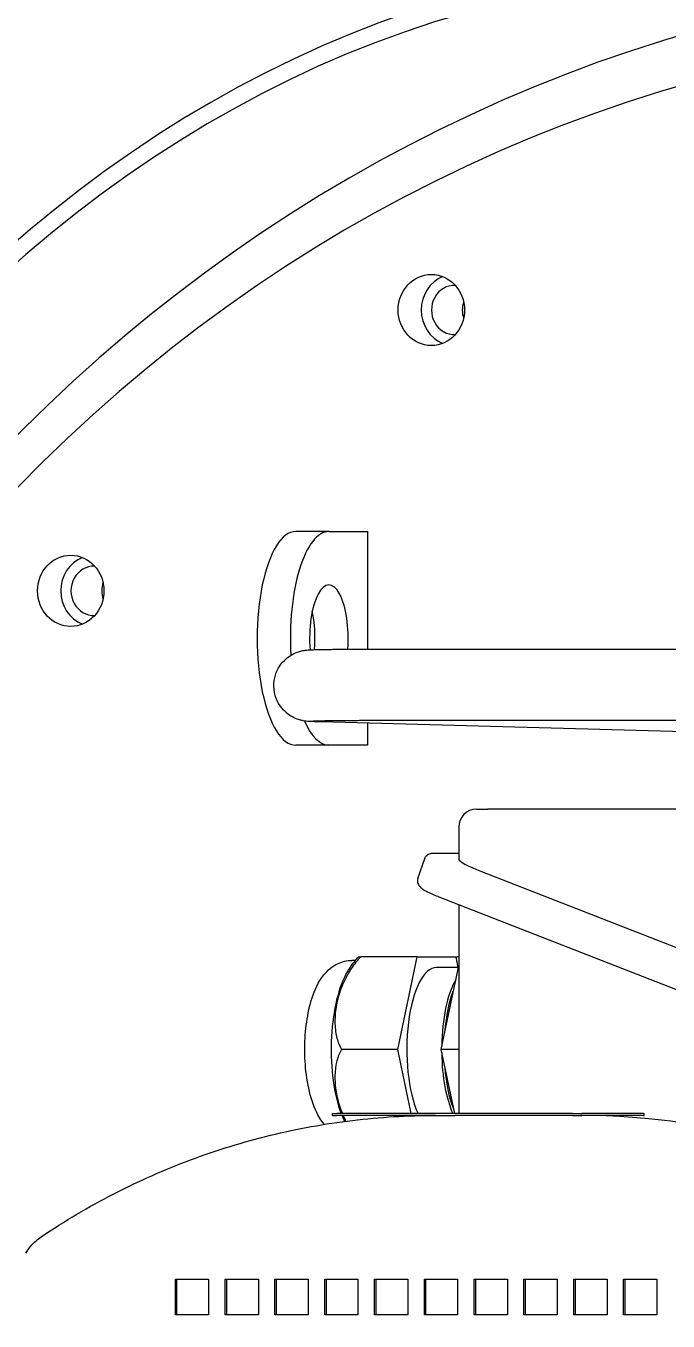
# Model space of a CAD drawing. Header units: millimetres. Extents: x -360063 to 84100, y -179792 to 59400.
# Drawn here: x 39953.1 to 40133.5, y 43898.4 to 44262.2 of the extents above; entities that cross this region are included whole.
import ezdxf

# ---------------------------------------------------------------- set-up
doc = ezdxf.new("R2010")
doc.units = ezdxf.units.MM
doc.header["$LTSCALE"] = 100
doc.layers.add('Visible', color=7, linetype='Continuous', lineweight=25)

msp = doc.modelspace()

# ---------------------------------------------------------------- linework, layer by layer
at = {"layer": 'Visible'}
for p, q in [((40038.24, 44120.17), (40028.92, 44120.17)), ((40038.24, 44120.17), (40049.07, 44120.17)), ((40049.07, 44120.17), (40049.07, 44087.15)), ((40058.22, 44087.17), (40184.19, 44087.17)), ((40058.22, 44067.17), (40184.19, 44067.17)), ((40187.54, 44062.57), (40035.99, 44066.71)), ((40049.07, 44066.35), (40049.07, 44060.17)), ((40038.24, 44060.17), (40028.92, 44060.17)), ((40049.07, 44060.17), (40038.24, 44060.17)), ((40079.71, 44042.17), (40082.9, 44042.17)), ((40180.44, 44042.17), (40082.9, 44042.17)), ((40074.71, 44037.17), (40074.71, 44028.1)), ((40063.25, 44022.68), (40065.17, 44028.32)), ((40067.63, 44029.84), (40074.71, 44029.84)), ((40081.1, 44024.71), (40190.84, 43981.88)), ((40069.11, 44017.6), (40205.68, 43964.3)), ((40074.71, 44015.42), (40074.71, 43956.67)), ((40045.7, 43999.71), (40044.65, 43999.71)), ((40046.56, 44000.71), (40047.21, 44000.71)), ((40063.01, 44000.71), (40047.21, 44000.71)), ((40057.59, 43974.71), (40063.01, 44000.71)), ((40063.01, 44000.71), (40073.85, 44000.71)), ((40074.71, 43998.65), (40069.72, 43974.71)), ((40073.85, 44000.71), (40074.28, 44000.71)), ((40073.85, 44000.71), (40074.47, 43997.71)), ((40074.71, 44000.71), (40074.28, 44000.71)), ((40074.51, 43997.71), (40068.43, 43997.71)), ((40057.59, 43974.71), (40041.79, 43974.71)), ((40061.35, 43956.67), (40057.59, 43974.71)), ((40074.71, 43974.71), (40069.72, 43974.71)), ((40069.72, 43974.71), (40073.48, 43956.67)), ((40039.21, 43956.67), (40040.49, 43956.67)), ((40039.21, 43956.17), (40039.21, 43956.67)), ((40039.21, 43956.17), (40040.49, 43956.17)), ((40106.7, 43956.67), (40040.49, 43956.67)), ((40068.18, 43956.17), (40040.49, 43956.17)), ((40061.48, 43956.05), (40061.46, 43956.17)), ((40068.18, 43956.17), (40073.6, 43956.17)), ((40106.7, 43956.17), (40073.6, 43956.17)), ((40106.7, 43956.67), (40109.29, 43956.67)), ((40106.7, 43956.17), (40109.29, 43956.17)), ((40126.62, 43956.67), (40109.29, 43956.67)), ((40126.62, 43956.17), (40109.29, 43956.17)), ((40126.62, 43956.67), (40126.75, 43956.67)), ((40126.62, 43956.17), (40126.75, 43956.17)), ((40126.75, 43956.17), (40126.75, 43956.67)), ((39957.45, 43922.09), (39957.45, 43922.09)), ((39995.12, 43910.17), (40004.44, 43910.17)), ((39995.12, 43900.17), (39995.12, 43910.17)), ((39995.48, 43910.17), (39995.48, 43900.17)), ((40004.44, 43910.17), (40004.44, 43900.17)), ((40009.11, 43900.17), (40009.11, 43910.17)), ((40009.11, 43910.17), (40018.43, 43910.17)), ((40009.47, 43910.17), (40009.47, 43900.17)), ((40018.43, 43910.17), (40018.43, 43900.17)), ((40023.1, 43900.17), (40023.1, 43910.17)), ((40023.1, 43910.17), (40032.42, 43910.17)), ((40023.46, 43910.17), (40023.46, 43900.17)), ((40032.42, 43910.17), (40032.42, 43900.17)), ((40037.09, 43900.17), (40037.09, 43910.17)), ((40037.09, 43910.17), (40046.41, 43910.17)), ((40037.45, 43910.17), (40037.45, 43900.17)), ((40046.41, 43910.17), (40046.41, 43900.17)), ((40051.07, 43900.17), (40051.07, 43910.17)), ((40051.07, 43910.17), (40060.4, 43910.17)), ((40051.44, 43910.17), (40051.44, 43900.17)), ((40060.4, 43910.17), (40060.4, 43900.17)), ((40065.06, 43900.17), (40065.06, 43910.17)), ((40065.06, 43910.17), (40074.39, 43910.17)), ((40065.42, 43910.17), (40065.42, 43900.17)), ((40074.39, 43910.17), (40074.39, 43900.17)), ((40079.05, 43900.17), (40079.05, 43910.17)), ((40079.05, 43910.17), (40088.38, 43910.17)), ((40079.41, 43910.17), (40079.41, 43900.17)), ((40088.38, 43910.17), (40088.38, 43900.17)), ((40093.04, 43900.17), (40093.04, 43910.17)), ((40093.04, 43910.17), (40102.37, 43910.17)), ((40093.4, 43910.17), (40093.4, 43900.17)), ((40102.37, 43910.17), (40102.37, 43900.17)), ((40107.03, 43900.17), (40107.03, 43910.17)), ((40107.03, 43910.17), (40116.36, 43910.17)), ((40107.39, 43910.17), (40107.39, 43900.17)), ((40116.36, 43910.17), (40116.36, 43900.17)), ((40121.02, 43900.17), (40121.02, 43910.17)), ((40121.02, 43910.17), (40130.34, 43910.17)), ((40121.38, 43910.17), (40121.38, 43900.17)), ((40130.34, 43910.17), (40130.34, 43900.17)), ((40004.44, 43900.17), (39995.12, 43900.17)), ((40018.43, 43900.17), (40009.11, 43900.17)), ((40032.42, 43900.17), (40023.1, 43900.17)), ((40046.41, 43900.17), (40037.09, 43900.17)), ((40060.4, 43900.17), (40051.07, 43900.17)), ((40074.39, 43900.17), (40065.06, 43900.17)), ((40088.38, 43900.17), (40079.05, 43900.17)), ((40102.37, 43900.17), (40093.04, 43900.17)), ((40116.36, 43900.17), (40107.03, 43900.17)), ((40130.34, 43900.17), (40121.02, 43900.17))]:
    msp.add_line(p, q, dxfattribs=at)
msp.add_arc((40079.71, 44037.17), 5, 90, 180, dxfattribs=at)
for centre, major_axis, ratio, start_param, end_param in [((40153.67, 43800.17), (0, 481.5), 0.764292, 0.18649, 3.049971), ((40153.67, 43800.17), (0, -476.5), 0.764292, 3.260217, 6.201394), ((40255.14, 43800.17), (0, 476.5), 0.932595, 0.125832, 2.872934), ((40248.65, 43800.17), (0, 461), 0.932595, 0.023162, 2.902935), ((40073.51, 44182.41), (0, 10), 0.932595, 0.355768, 2.785824), ((40073.51, 44182.41), (0, 6.92), 0.932595, 6.245616, 9.462348), ((40082.17, 44182.41), (0, 6.92), 0.932595, 1.231504, 1.910089), ((40028.92, 44090.17), (0, 30), 0.360925, 0, 3.141593), ((40038.24, 44090.17), (0, 30), 0.360925, 0, 1.729884), ((39972.24, 44103.52), (0, 10), 0.932595, 0.355768, 2.785824), ((39972.24, 44103.52), (0, 6.92), 0.932595, 6.245616, 9.462348), ((39980.9, 44103.52), (0, 6.92), 0.932595, 1.231504, 1.910089), ((40038.24, 44090.17), (0, 15), 0.360925, 4.508062, 8.070527), ((40028.92, 44090.17), (0, 15), 0.360925, 4.499147, 5.245363), ((40038.24, 44090.17), (0, -30), 0.360925, 5.596542, 6.283185), ((40084.71, 44024.71), (9.99, -3.44), 0.117603, 3.182116, 4.383652), ((40047.91, 43974.71), (0, 25), 0.360925, 0.587586, 2.376693), ((40068.43, 43974.71), (0, 23), 0.360925, 0, 2.472181), ((40078.22, 43974.71), (0, -23), 0.360925, 3.709243, 4.668337), ((40078.69, 43974.71), (0, 22.5), 0.360925, 0.751664, 1.342731), ((40078.22, 43974.71), (0, -23), 0.360925, 4.756441, 5.613773), ((40078.69, 43974.71), (0, 22.5), 0.360925, 1.798862, 2.389929), ((40047.91, 43974.71), (0, 25), 0.360925, 2.406028, 2.512974), ((40068.43, 43974.71), (0, 23), 0.360925, 2.508034, 2.512103), ((40108.97, 43734.35), (0, 221.82), 0.932595, 5.724263, 6.283185)]:
    msp.add_ellipse(centre, major_axis=major_axis, ratio=ratio, start_param=start_param, end_param=end_param, dxfattribs=at)
for centre in [(40067.01, 44182.41), (39965.74, 44103.52)]:
    msp.add_ellipse(centre, major_axis=(0, 10), ratio=0.932595, dxfattribs=at)
for points, knots in [([(40035.99, 44066.71), (40035.53, 44066.72), (40035.11, 44066.73), (40034.33, 44066.76), (40033.98, 44066.77), (40033.34, 44066.8), (40033.05, 44066.81), (40032.5, 44066.85), (40032.25, 44066.86), (40031.66, 44066.93), (40031.44, 44066.95), (40030.78, 44067.07), (40030.5, 44067.12), (40029.61, 44067.38), (40029.15, 44067.51), (40027.93, 44068.12), (40027.47, 44068.37), (40026.46, 44069.11), (40025.98, 44069.5), (40025.08, 44070.47), (40024.7, 44070.95), (40023.75, 44072.45), (40023.2, 44073.66), (40022.75, 44076.13), (40022.72, 44077.28), (40023.04, 44079.41), (40023.36, 44080.38), (40024.2, 44082.15), (40024.74, 44082.88), (40025.92, 44084.25), (40026.54, 44084.73), (40027.88, 44085.67), (40028.44, 44085.92), (40029.54, 44086.38), (40029.93, 44086.49), (40030.56, 44086.65), (40030.79, 44086.7), (40031.2, 44086.78), (40031.37, 44086.8), (40031.77, 44086.86), (40031.94, 44086.87), (40032.6, 44086.93), (40032.94, 44086.95), (40033.66, 44086.98), (40033.98, 44086.99), (40034.69, 44087.01), (40035.08, 44087.02), (40035.94, 44087.04), (40036.4, 44087.05), (40037.41, 44087.06), (40037.94, 44087.07), (40039.08, 44087.09), (40039.69, 44087.09), (40040.97, 44087.11), (40041.66, 44087.11), (40043.09, 44087.12), (40043.84, 44087.13), (40045.38, 44087.14), (40046.18, 44087.14), (40047.83, 44087.15), (40048.68, 44087.15), (40050.44, 44087.16), (40051.35, 44087.16), (40053.22, 44087.17), (40054.18, 44087.17), (40056.12, 44087.17), (40057.1, 44087.17), (40058.14, 44087.17), (40058.18, 44087.17), (40058.22, 44087.17)], [3.090059, 3.090059, 3.090059, 3.090059, 3.171565, 3.171565, 3.253341, 3.253341, 3.334429, 3.334429, 3.413886, 3.413886, 3.453633, 3.453633, 3.47504, 3.47504, 3.489876, 3.489876, 3.496538, 3.496538, 3.501156, 3.501156, 3.50425, 3.50425, 3.508922, 3.508922, 3.512369, 3.512369, 3.515768, 3.515768, 3.519832, 3.519832, 3.5256, 3.5256, 3.535114, 3.535114, 3.549409, 3.549409, 3.564459, 3.564459, 3.583872, 3.583872, 3.619006, 3.619006, 3.735649, 3.735649, 3.815902, 3.815902, 3.897221, 3.897221, 3.978753, 3.978753, 4.059476, 4.059476, 4.139861, 4.139861, 4.22132, 4.22132, 4.302818, 4.302818, 4.383302, 4.383302, 4.463416, 4.463416, 4.54459, 4.54459, 4.625777, 4.625777, 4.705928, 4.705928, 4.709192, 4.709192, 4.709192, 4.709192]), ([(40033.86, 44066.97), (40033.86, 44066.97), (40033.95, 44066.97), (40034.19, 44066.98), (40034.31, 44066.99), (40034.6, 44067), (40034.77, 44067), (40035.14, 44067.01), (40035.35, 44067.02), (40035.79, 44067.03), (40036.03, 44067.03), (40036.67, 44067.05), (40037.08, 44067.05), (40037.98, 44067.07), (40038.46, 44067.08), (40039.5, 44067.09), (40040.06, 44067.1), (40041.21, 44067.11), (40041.82, 44067.11), (40043.13, 44067.12), (40043.83, 44067.13), (40045.31, 44067.14), (40046.08, 44067.14), (40047.68, 44067.15), (40048.51, 44067.15), (40050.2, 44067.16), (40051.07, 44067.16), (40053.94, 44067.17), (40056.04, 44067.17), (40058.22, 44067.17)], [3.648414, 3.648414, 3.648414, 3.648414, 3.718793, 3.718793, 3.769232, 3.769232, 3.819978, 3.819978, 3.870627, 3.870627, 3.920875, 3.920875, 3.994852, 3.994852, 4.069656, 4.069656, 4.144401, 4.144401, 4.218239, 4.218239, 4.296584, 4.296584, 4.375911, 4.375911, 4.455215, 4.455215, 4.533504, 4.533504, 4.709192, 4.709192, 4.709192, 4.709192]), ([(40065.17, 44028.32), (40065.25, 44028.55), (40065.37, 44028.77), (40065.66, 44029.14), (40065.83, 44029.29), (40066.18, 44029.53), (40066.36, 44029.61), (40066.69, 44029.73), (40066.84, 44029.76), (40067.11, 44029.81), (40067.23, 44029.82), (40067.44, 44029.84), (40067.54, 44029.84), (40067.63, 44029.84)], [4.3635862, 4.3635862, 4.3635862, 4.3635862, 4.4070977, 4.4070977, 4.4550467, 4.4550467, 4.5158186, 4.5158186, 4.5855792, 4.5855792, 4.6553397, 4.6553397, 4.712389, 4.712389, 4.712389, 4.712389]), ([(40063.25, 44022.68), (40063.17, 44022.44), (40063.14, 44022.19), (40063.14, 44021.72), (40063.19, 44021.5), (40063.32, 44021.1), (40063.41, 44020.93), (40063.63, 44020.59), (40063.75, 44020.45), (40064.14, 44020.05), (40064.39, 44019.88), (40065, 44019.48), (40065.36, 44019.28), (40066.2, 44018.85), (40066.67, 44018.63), (40067.69, 44018.17), (40068.24, 44017.94), (40068.92, 44017.67), (40069.01, 44017.64), (40069.11, 44017.6)], [1.919599, 1.919599, 1.919599, 1.919599, 1.963111, 1.963111, 2.011059, 2.011059, 2.071831, 2.071831, 2.161613, 2.161613, 2.368954, 2.368954, 2.613353, 2.613353, 2.857752, 2.857752, 3.10215, 3.10215, 3.141593, 3.141593, 3.141593, 3.141593]), ([(40036.93, 43953.65), (40036.47, 43954.22), (40036.06, 43954.81), (40034.48, 43957.4), (40033.66, 43959.59), (40032.38, 43964.33), (40031.95, 43966.88), (40031.48, 43971.96), (40031.42, 43974.47), (40031.61, 43979.41), (40031.87, 43981.84), (40032.71, 43986.52), (40033.31, 43988.76), (40035.04, 43993.11), (40036.16, 43995.22), (40038.73, 43997.59), (40039.41, 43998.1), (40041.33, 43999.17), (40042.73, 43999.62), (40044.35, 43999.7), (40044.5, 43999.71), (40044.65, 43999.71)], [1.985283, 1.985283, 1.985283, 1.985283, 2.10587, 2.10587, 2.50206, 2.50206, 2.891009, 2.891009, 3.24972, 3.24972, 3.604902, 3.604902, 3.975558, 3.975558, 4.391566, 4.391566, 4.515153, 4.515153, 4.694486, 4.694486, 4.712389, 4.712389, 4.712389, 4.712389]), ([(40047.21, 44000.71), (40046.95, 44000.45), (40046.71, 44000.19), (40046.05, 43999.46), (40045.61, 43998.92), (40044.78, 43997.81), (40044.39, 43997.23), (40043.22, 43995.36), (40042.45, 43993.84), (40041.24, 43990.73), (40040.78, 43989.15), (40040.18, 43986.26), (40039.98, 43984.68), (40039.9, 43981.58), (40040.03, 43980.05), (40040.42, 43978.18), (40040.57, 43977.61), (40040.93, 43976.5), (40041.15, 43975.96), (40041.51, 43975.22), (40041.64, 43974.96), (40041.79, 43974.71)], [-7.012906, -7.012906, -7.012906, -7.012906, -6.908315, -6.908315, -6.712102, -6.712102, -6.515889, -6.515889, -6.015913, -6.015913, -5.515938, -5.515938, -5.015962, -5.015962, -4.515986, -4.515986, -4.319773, -4.319773, -4.12356, -4.12356, -4.01897, -4.01897, -4.01897, -4.01897]), ([(40042.91, 43995.51), (40043.09, 43995.84), (40043.27, 43996.17), (40043.67, 43996.83), (40043.88, 43997.17), (40044.33, 43997.85), (40044.56, 43998.2), (40045.07, 43998.9), (40045.34, 43999.26), (40045.92, 43999.98), (40046.23, 44000.34), (40046.56, 44000.71)], [4.1248034, 4.1248034, 4.1248034, 4.1248034, 4.1663678, 4.1663678, 4.2079323, 4.2079323, 4.2494968, 4.2494968, 4.2910612, 4.2910612, 4.3326257, 4.3326257, 4.3326257, 4.3326257]), ([(40041.79, 43974.71), (40041.64, 43974.45), (40041.51, 43974.19), (40041.15, 43973.46), (40040.93, 43972.92), (40040.57, 43971.81), (40040.42, 43971.23), (40040.03, 43969.36), (40039.9, 43967.84), (40039.98, 43964.73), (40040.18, 43963.15), (40040.78, 43960.26), (40041.24, 43958.68), (40041.9, 43956.98), (40041.96, 43956.82), (40042.03, 43956.67)], [-7.012906, -7.012906, -7.012906, -7.012906, -6.908315, -6.908315, -6.712102, -6.712102, -6.515889, -6.515889, -6.015913, -6.015913, -5.515938, -5.515938, -5.015962, -5.015962, -4.966525, -4.966525, -4.966525, -4.966525]), ([(39957.45, 43922.09), (39964.02, 43926.5), (39970.83, 43930.53), (39984.84, 43937.74), (39992.04, 43940.93), (40006.73, 43946.42), (40014.22, 43948.73), (40029.41, 43952.44), (40037.11, 43953.84), (40052.59, 43955.7), (40060.39, 43956.17), (40068.18, 43956.17)], [4.1528872, 4.1528872, 4.1528872, 4.1528872, 4.2647875, 4.2647875, 4.3766879, 4.3766879, 4.4885883, 4.4885883, 4.6004886, 4.6004886, 4.712389, 4.712389, 4.712389, 4.712389]), ([(39953.14, 43917.5), (39953.9, 43918.79), (39954.87, 43919.97), (39956.43, 43921.35), (39956.9, 43921.71), (39957.39, 43922.04)], [0, 0, 0, 0, 0.4485593, 0.4485593, 0.6250891, 0.6250891, 0.6250891, 0.6250891])]:
    msp.add_open_spline(points, degree=3, knots=knots, dxfattribs=at)
for points in [[(40074.28, 44000.71), (40074.16, 44000.58), (40074.04, 44000.46), (40073.92, 44000.34)], [(40042.24, 43956.17), (40042.48, 43955.62), (40042.74, 43955.07), (40043.02, 43954.54)]]:
    msp.add_open_spline(points, degree=3, dxfattribs=at)

doc.saveas('drawing.dxf')
